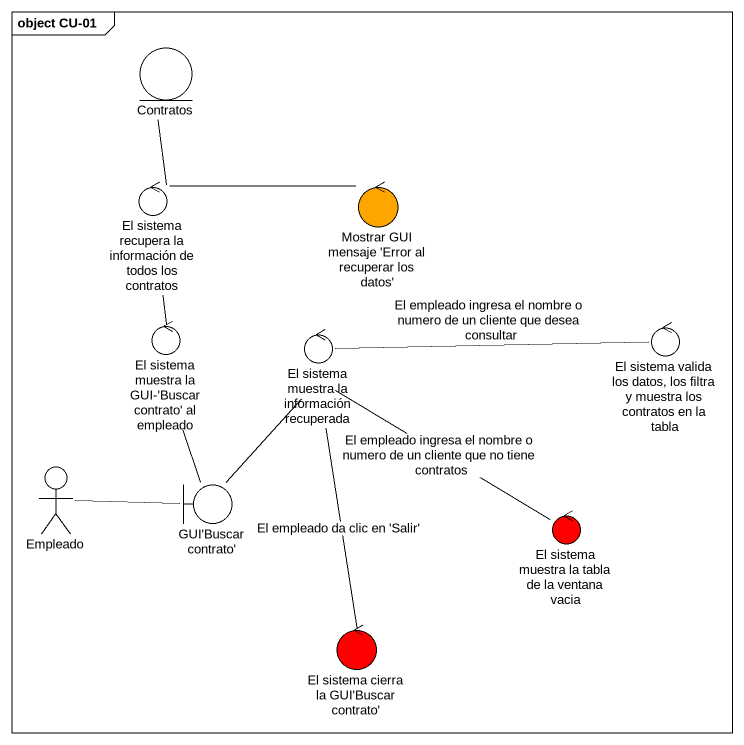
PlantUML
@startuml
mainframe object CU-01
entity Contratos
control "El sistema recupera la información de todos los contratos" as El_sistema_recupera_la
control "Mostrar GUI mensaje 'Error al recuperar los datos'" as Mostrar_GUI_mensaje_Error #FFA500
control "El sistema muestra la GUI-'Buscar contrato' al empleado" as El_sistema_muestra_la_GUI
control "El sistema muestra la información recuperada" as El_sistema_muestra_la
control "El sistema valida los datos, los filtra y muestra los contratos en la tabla" as El_sistema_valida_los_datos
actor Empleado
boundary "GUI'Buscar contrato'" as GUI_Buscar_contrato
control "El sistema muestra la tabla de la ventana vacia" as El_sistema_muestra_la_tabla #FF0000
control "El sistema cierra la GUI'Buscar contrato'" as El_sistema_cierra_la_GUI #FF0000
Contratos -- El_sistema_recupera_la
El_sistema_recupera_la -right- Mostrar_GUI_mensaje_Error
El_sistema_recupera_la -- El_sistema_muestra_la_GUI
El_sistema_muestra_la_GUI -- GUI_Buscar_contrato
El_sistema_muestra_la -right- El_sistema_valida_los_datos : El empleado ingresa el nombre o numero de un cliente que desea consultar
El_sistema_muestra_la -- El_sistema_muestra_la_tabla : El empleado ingresa el nombre o numero de un cliente que no tiene contratos
El_sistema_muestra_la -- El_sistema_cierra_la_GUI : El empleado da clic en 'Salir'
Empleado -right- GUI_Buscar_contrato
GUI_Buscar_contrato -up- El_sistema_muestra_la
@enduml
